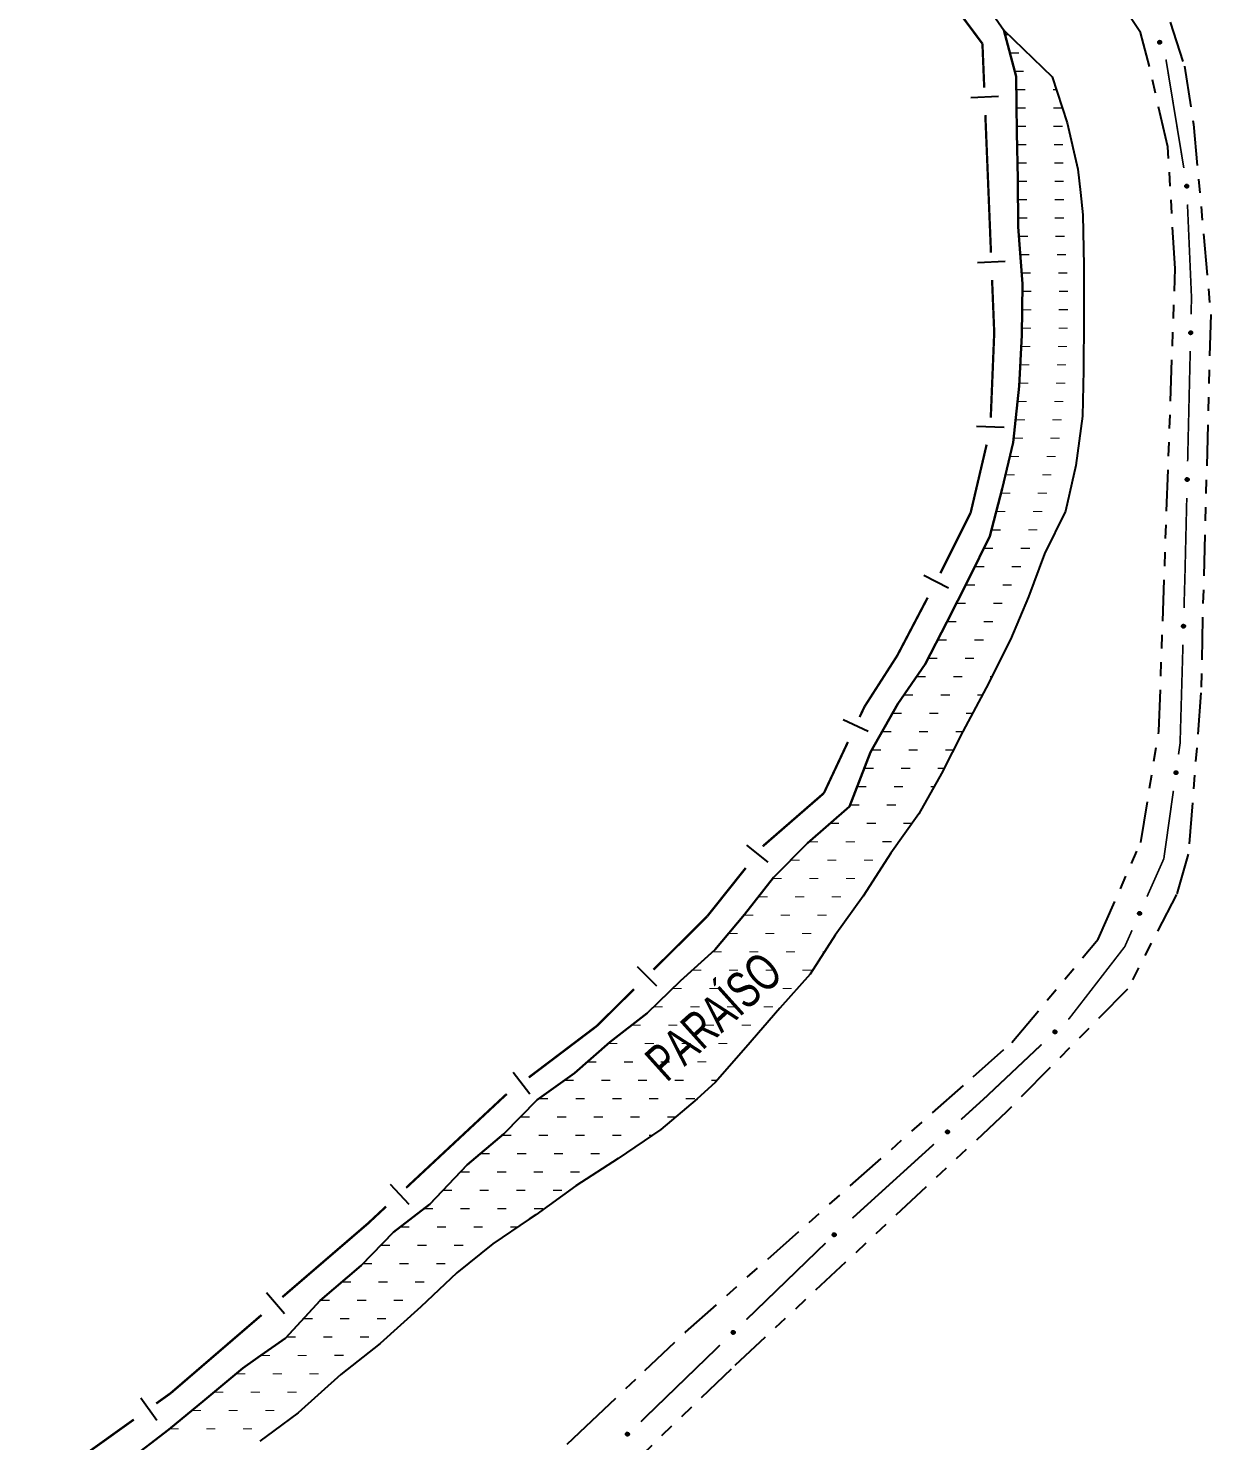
# Model space of a CAD drawing. Extents: x 212200 to 214553, y 4880545 to 4882659.
# Drawn here: x 213574.4 to 213703.3, y 4882257.2 to 4882411.2 of the extents above; entities that cross this region are included whole.
import ezdxf

# ---------------------------------------------------------------- set-up
doc = ezdxf.new("R2010")
doc.units = 0
doc.header["$LTSCALE"] = 1.5
doc.header["$MEASUREMENT"] = 0
doc.linetypes.add('TRACO_00', pattern=[10, -10])
doc.linetypes.add('TRACO_25', pattern=[8, 3, -1, 1, -1, 1, -1])
for name, color, linetype in [('HD-CURSO-PERENE', 170, 'CONTINUOUS'), ('HD-PRAIA', 251, 'CONTINUOUS'), ('HD-TXT-PRAIA', 7, 'CONTINUOUS'), ('LM-LIM-SETORES-BAIRROS', 250, 'CONTINUOUS'), ('SV-EIXO-ROD-ESTR', 7, 'CONTINUOUS'), ('SV-EST-M-N-PAV', 20, 'CONTINUOUS')]:
    doc.layers.add(name, color=color, linetype=linetype)
doc.styles.add('ARIAL', font='ARIAL.SHX')

# ---------------------------------------------------------------- blocks, each defined once
blk = doc.blocks.new('*X1')
at = {"layer": 'HD-PRAIA', "const_width": 0.13}
for points in [[(213680.868127, 4882410.48886), (213681.22931, 4882410.488863)], [(213681.403673, 4882408.488832), (213682.403673, 4882408.489156)], [(213681.939219, 4882406.488805), (213682.939219, 4882406.489045)], [(213682.114154, 4882404.488773), (213683.114154, 4882404.488988)], [(213686.114153, 4882404.489631), (213686.477576, 4882404.488817)], [(213682.143502, 4882402.488741), (213683.143502, 4882402.488941)], [(213686.143502, 4882402.489543), (213687.124214, 4882402.48879)], [(213682.172851, 4882400.488708), (213683.172851, 4882400.488898)], [(213686.172851, 4882400.489467), (213687.172851, 4882400.489657)], [(213682.211239, 4882398.488675), (213683.211239, 4882398.488858)], [(213686.211239, 4882398.489407), (213687.211239, 4882398.48959)], [(213682.254349, 4882396.488643), (213683.254349, 4882396.488819)], [(213686.254349, 4882396.48935), (213687.254349, 4882396.489526)], [(213682.293501, 4882394.48861), (213683.293501, 4882394.488783)], [(213686.2935, 4882394.489303), (213687.2935, 4882394.489476)], [(213682.301113, 4882392.488577), (213683.301113, 4882392.488748)], [(213686.301113, 4882392.489259), (213687.301113, 4882392.48943)], [(213682.308725, 4882390.488544), (213683.308725, 4882390.488713)], [(213686.308725, 4882390.489218), (213687.308725, 4882390.489386)], [(213682.391186, 4882388.488512), (213683.391186, 4882388.488681)], [(213686.391185, 4882388.489188), (213687.391185, 4882388.489357)], [(213682.542433, 4882386.488481), (213683.542433, 4882386.488651)], [(213686.542433, 4882386.489162), (213687.542433, 4882386.489332)], [(213682.693681, 4882384.488449), (213683.693681, 4882384.488621)], [(213686.693681, 4882384.489137), (213687.693681, 4882384.489309)], [(213682.77164, 4882382.488417), (213683.77164, 4882382.48859)], [(213686.77164, 4882382.489109), (213687.77164, 4882382.489282)], [(213682.746532, 4882380.488384), (213683.746532, 4882380.488556)], [(213686.746532, 4882380.489074), (213687.746532, 4882380.489247)], [(213682.721424, 4882378.48835), (213683.721424, 4882378.488523)], [(213686.721424, 4882378.48904), (213687.721424, 4882378.489212)], [(213682.64974, 4882376.488317), (213683.64974, 4882376.488488)], [(213686.64974, 4882376.489004), (213687.64974, 4882376.489175)], [(213682.548917, 4882374.488283), (213683.548917, 4882374.488453)], [(213686.548917, 4882374.488965), (213687.548917, 4882374.489136)], [(213682.448093, 4882372.488249), (213683.448093, 4882372.488418)], [(213686.448093, 4882372.488928), (213687.448093, 4882372.489098)], [(213682.257613, 4882370.488214), (213683.257613, 4882370.488382)], [(213686.257613, 4882370.488885), (213687.257613, 4882370.489053)], [(213682.049383, 4882368.488179), (213683.049383, 4882368.488345)], [(213686.049383, 4882368.488844), (213687.049383, 4882368.489011)], [(213681.841153, 4882366.488144), (213682.841153, 4882366.488311)], [(213685.841153, 4882366.488812), (213686.841153, 4882366.48898)], [(213681.427088, 4882364.488106), (213682.427088, 4882364.488272)], [(213685.427088, 4882364.488769), (213686.427088, 4882364.488934)], [(213680.947781, 4882362.488069), (213681.947781, 4882362.488233)], [(213684.947781, 4882362.488726), (213685.947781, 4882362.488891)], [(213680.458836, 4882360.488031), (213681.458836, 4882360.488195)], [(213684.458835, 4882360.488687), (213685.458835, 4882360.488851)], [(213679.938347, 4882358.487993), (213680.938347, 4882358.488156)], [(213683.938347, 4882358.488647), (213684.938346, 4882358.48881)], [(213679.417858, 4882356.487954), (213680.417858, 4882356.488123)], [(213683.417858, 4882356.488629), (213684.417857, 4882356.488798)], [(213678.595538, 4882354.487913), (213679.595538, 4882354.488084)], [(213682.595538, 4882354.488595), (213683.595538, 4882354.488766)], [(213677.616865, 4882352.48787), (213678.616865, 4882352.488039)], [(213681.616865, 4882352.488545), (213682.616865, 4882352.488713)], [(213676.623497, 4882350.487827), (213677.623497, 4882350.487993)], [(213680.623497, 4882350.48849), (213681.623497, 4882350.488656)], [(213675.600103, 4882348.487784), (213676.600103, 4882348.487947)], [(213679.600103, 4882348.488437), (213680.600103, 4882348.4886)], [(213674.576709, 4882346.487741), (213675.576709, 4882346.487902)], [(213678.576709, 4882346.488385), (213679.576709, 4882346.488547)], [(213673.543959, 4882344.487698), (213674.543959, 4882344.487857)], [(213677.543958, 4882344.488334), (213678.543958, 4882344.488494)], [(213672.510853, 4882342.487654), (213673.510852, 4882342.487813)], [(213676.510852, 4882342.48829), (213677.510852, 4882342.488449)], [(213671.245655, 4882340.487609), (213672.245655, 4882340.487765)], [(213675.245655, 4882340.488235), (213676.245655, 4882340.488391)], [(213679.245655, 4882340.488861), (213679.446569, 4882340.487691)], [(213669.87535, 4882338.487562), (213670.87535, 4882338.487715)], [(213673.87535, 4882338.488175), (213674.87535, 4882338.488329)], [(213677.87535, 4882338.488789), (213678.414412, 4882338.487647)], [(213668.6295, 4882336.487516), (213669.6295, 4882336.487668)], [(213672.6295, 4882336.488124), (213673.6295, 4882336.488275)], [(213676.6295, 4882336.488731), (213677.347347, 4882336.487604)], [(213667.501692, 4882334.487472), (213668.501692, 4882334.487623)], [(213671.501692, 4882334.488077), (213672.501692, 4882334.488229)], [(213675.501692, 4882334.488682), (213676.281065, 4882334.48756)], [(213666.373884, 4882332.487428), (213667.373884, 4882332.487578)], [(213670.373884, 4882332.488029), (213671.373884, 4882332.48818)], [(213674.373884, 4882332.488631), (213675.259093, 4882332.487517)], [(213665.55288, 4882330.487387), (213666.55288, 4882330.487539)], [(213669.55288, 4882330.487995), (213670.55288, 4882330.488147)], [(213673.552879, 4882330.488603), (213674.237121, 4882330.487474)], [(213664.773203, 4882328.487346), (213665.773203, 4882328.487501)], [(213668.773203, 4882328.487965), (213669.773203, 4882328.48812)], [(213672.773203, 4882328.488585), (213673.14692, 4882328.48743)], [(213663.993526, 4882326.487305), (213664.993526, 4882326.487463)], [(213667.993526, 4882326.487937), (213668.993526, 4882326.488095)], [(213671.993526, 4882326.48857), (213672.031124, 4882326.487386)], [(213661.808495, 4882324.48725), (213662.808495, 4882324.4874)], [(213665.808495, 4882324.48785), (213666.808495, 4882324.488)], [(213669.808495, 4882324.488449), (213670.752971, 4882324.48734)], [(213659.519874, 4882322.487194), (213660.519874, 4882322.487338)], [(213663.519874, 4882322.487767), (213664.519874, 4882322.48791)], [(213667.519874, 4882322.48834), (213668.519874, 4882322.488483)], [(213657.507049, 4882320.487141), (213658.507049, 4882320.48728)], [(213661.507049, 4882320.487696), (213662.507049, 4882320.487835)], [(213665.507049, 4882320.488251), (213666.507049, 4882320.48839)], [(213655.54494, 4882318.487089), (213656.54494, 4882318.487223)], [(213659.54494, 4882318.487627), (213660.54494, 4882318.487761)], [(213663.54494, 4882318.488164), (213664.54494, 4882318.488299)], [(213653.998105, 4882316.48704), (213654.998105, 4882316.487173)], [(213657.998105, 4882316.487572), (213658.998105, 4882316.487705)], [(213661.998105, 4882316.488104), (213662.998105, 4882316.488237)], [(213652.446811, 4882314.486992), (213653.446811, 4882314.487124)], [(213656.446811, 4882314.487521), (213657.446811, 4882314.487653)], [(213660.446811, 4882314.48805), (213661.446811, 4882314.488183)], [(213650.758457, 4882312.486942), (213651.758457, 4882312.487073)], [(213654.758457, 4882312.487466), (213655.758457, 4882312.487597)], [(213658.758457, 4882312.48799), (213659.758457, 4882312.488121)], [(213649.013563, 4882310.486891), (213650.013563, 4882310.48702)], [(213653.013563, 4882310.487405), (213654.013563, 4882310.487534)], [(213657.013563, 4882310.487919), (213658.013563, 4882310.488048)], [(213661.013563, 4882310.488433), (213661.199103, 4882310.487013)], [(213646.794567, 4882308.486836), (213647.794567, 4882308.48696)], [(213650.794567, 4882308.487331), (213651.794567, 4882308.487455)], [(213654.794567, 4882308.487827), (213655.794567, 4882308.48795)], [(213658.794567, 4882308.488322), (213659.794567, 4882308.488446)], [(213644.643111, 4882306.486782), (213645.643111, 4882306.486903)], [(213648.643111, 4882306.487268), (213649.643111, 4882306.48739)], [(213652.643111, 4882306.487755), (213653.643111, 4882306.487876)], [(213656.643111, 4882306.488241), (213657.643111, 4882306.488363)], [(213642.586237, 4882304.486728), (213643.586237, 4882304.486849)], [(213646.586237, 4882304.48721), (213647.586237, 4882304.48733)], [(213650.586237, 4882304.487692), (213651.586237, 4882304.487812)], [(213654.586237, 4882304.488174), (213655.586237, 4882304.488294)], [(213640.183096, 4882302.486671), (213641.183096, 4882302.486789)], [(213644.183096, 4882302.487142), (213645.183096, 4882302.48726)], [(213648.183096, 4882302.487613), (213649.183096, 4882302.48773)], [(213652.183096, 4882302.488083), (213653.183095, 4882302.488201)], [(213637.62396, 4882300.486612), (213638.62396, 4882300.486727)], [(213641.62396, 4882300.487071), (213642.62396, 4882300.487185)], [(213645.62396, 4882300.487529), (213646.62396, 4882300.487643)], [(213649.62396, 4882300.487987), (213650.62396, 4882300.488101)], [(213635.34661, 4882298.486557), (213636.34661, 4882298.486669)], [(213639.34661, 4882298.487007), (213640.34661, 4882298.48712)], [(213643.34661, 4882298.487457), (213644.34661, 4882298.48757)], [(213647.34661, 4882298.487908), (213648.34661, 4882298.48802)], [(213632.871867, 4882296.486499), (213633.871867, 4882296.486609)], [(213636.871867, 4882296.486939), (213637.871867, 4882296.487049)], [(213640.871867, 4882296.48738), (213641.871867, 4882296.48749)], [(213644.871867, 4882296.48782), (213645.871867, 4882296.48793)], [(213648.871867, 4882296.48826), (213649.50931, 4882296.486665)], [(213630.084111, 4882294.486438), (213631.084111, 4882294.486546)], [(213634.084111, 4882294.48687), (213635.084111, 4882294.486978)], [(213638.084111, 4882294.487303), (213639.084111, 4882294.487411)], [(213642.08411, 4882294.487735), (213643.08411, 4882294.487843)], [(213646.08411, 4882294.488167), (213647.08411, 4882294.488275)], [(213628.061453, 4882292.486385), (213629.061453, 4882292.486494)], [(213632.061453, 4882292.486821), (213633.061453, 4882292.486931)], [(213636.061453, 4882292.487258), (213637.061453, 4882292.487367)], [(213640.061453, 4882292.487695), (213641.061453, 4882292.487804)], [(213644.061453, 4882292.488131), (213644.992581, 4882292.486554)], [(213626.068681, 4882290.486332), (213627.068681, 4882290.486443)], [(213630.068681, 4882290.486776), (213631.068681, 4882290.486887)], [(213634.068681, 4882290.48722), (213635.068681, 4882290.487331)], [(213638.068681, 4882290.487664), (213639.068681, 4882290.487775)], [(213642.068681, 4882290.488108), (213642.439131, 4882290.486496)], [(213623.708732, 4882288.486275), (213624.708732, 4882288.486388)], [(213627.708732, 4882288.486727), (213628.708732, 4882288.48684)], [(213631.708732, 4882288.48718), (213632.708732, 4882288.487293)], [(213635.708732, 4882288.487632), (213636.708732, 4882288.487745)], [(213621.520286, 4882286.48622), (213622.520286, 4882286.486337)], [(213625.520286, 4882286.486686), (213626.520286, 4882286.486802)], [(213629.520286, 4882286.487151), (213630.520286, 4882286.487267)], [(213633.520286, 4882286.487616), (213634.520286, 4882286.487732)], [(213619.609438, 4882284.486168), (213620.609438, 4882284.486289)], [(213623.609438, 4882284.486652), (213624.609438, 4882284.486772)], [(213627.609438, 4882284.487135), (213628.609438, 4882284.487256)], [(213631.609438, 4882284.487618), (213632.609438, 4882284.487739)], [(213617.532147, 4882282.486115), (213618.532147, 4882282.486238)], [(213621.532147, 4882282.48661), (213622.532147, 4882282.486734)], [(213625.532147, 4882282.487105), (213626.532147, 4882282.487229)], [(213629.532147, 4882282.4876), (213630.532147, 4882282.487724)], [(213614.960643, 4882280.486056), (213615.960643, 4882280.486181)], [(213618.960643, 4882280.486557), (213619.960643, 4882280.486683)], [(213622.960643, 4882280.487059), (213623.960643, 4882280.487184)], [(213626.960643, 4882280.48756), (213627.768206, 4882280.486184)], [(213612.831503, 4882278.486002), (213613.831503, 4882278.486131)], [(213616.831503, 4882278.486519), (213617.831503, 4882278.486649)], [(213620.831503, 4882278.487037), (213621.831503, 4882278.487166)], [(213624.831503, 4882278.487554), (213624.844986, 4882278.486122)], [(213610.881313, 4882276.485949), (213611.881313, 4882276.486081)], [(213614.881313, 4882276.486478), (213615.881313, 4882276.486611)], [(213618.881313, 4882276.487008), (213619.881313, 4882276.48714)], [(213608.587489, 4882274.485893), (213609.587489, 4882274.486025)], [(213612.587489, 4882274.486422), (213613.587489, 4882274.486555)], [(213616.587489, 4882274.486952), (213617.587489, 4882274.487084)], [(213606.258442, 4882272.485837), (213607.258442, 4882272.485968)], [(213610.258442, 4882272.486361), (213611.258442, 4882272.486492)], [(213614.258442, 4882272.486886), (213615.258442, 4882272.487017)], [(213604.41549, 4882270.485785), (213605.41549, 4882270.485918)], [(213608.41549, 4882270.486318), (213609.41549, 4882270.486451)], [(213612.41549, 4882270.48685), (213613.41549, 4882270.486983)], [(213602.576419, 4882268.485734), (213603.576419, 4882268.485869)], [(213606.576419, 4882268.486275), (213607.576419, 4882268.486411)], [(213610.576419, 4882268.486817), (213611.576419, 4882268.486952)], [(213599.782233, 4882266.485673), (213600.782233, 4882266.485806)], [(213603.782233, 4882266.486206), (213604.782233, 4882266.486339)], [(213607.782233, 4882266.486738), (213608.782233, 4882266.486871)], [(213597.071812, 4882264.485613), (213598.071812, 4882264.485745)], [(213601.071812, 4882264.486142), (213602.071812, 4882264.486274)], [(213605.071812, 4882264.486671), (213606.071812, 4882264.486803)], [(213594.675192, 4882262.485556), (213595.675192, 4882262.485687)], [(213598.675192, 4882262.486081), (213599.675192, 4882262.486212)], [(213602.675192, 4882262.486606), (213603.675192, 4882262.486737)], [(213592.256694, 4882260.485499), (213593.256694, 4882260.485629)], [(213596.256694, 4882260.48602), (213597.256694, 4882260.48615)], [(213600.256694, 4882260.48654), (213601.256694, 4882260.48667)], [(213589.821842, 4882258.485441), (213590.821842, 4882258.485573)], [(213593.821842, 4882258.485967), (213594.821842, 4882258.486098)], [(213597.821842, 4882258.486492), (213598.821842, 4882258.486624)]]:
    blk.add_lwpolyline(points, dxfattribs=at)

msp = doc.modelspace()

# ---------------------------------------------------------------- linework, layer by layer
at = {"layer": 'HD-CURSO-PERENE', "linetype": 'Continuous'}
msp.add_polyline3d([(213677.853361, 4882415.185884, 2.203805), (213680.743397, 4882410.954673, 2.203805), (213682.093246, 4882405.913581, 2.203805), (213682.18292, 4882399.802516, 2.203805), (213682.292652, 4882394.711623, 2.203805), (213682.31237, 4882389.530729, 2.203805), (213682.782074, 4882383.319583, 2.203805), (213682.711761, 4882377.718632, 2.203805), (213682.431431, 4882372.157723, 2.203805), (213681.791036, 4882366.006773, 2.203805), (213680.580648, 4882360.956108, 2.203805), (213679.240242, 4882355.805447, 2.203805), (213676.959776, 4882351.145027, 2.203805), (213674.539294, 4882346.414619, 2.203805), (213672.188828, 4882341.86423, 2.203805), (213669.208314, 4882337.513981, 2.203805), (213666.24, 4882332.25, 2.203805), (213663.94, 4882326.35, 2.200891), (213659.34, 4882322.33, 2.200891), (213655.64, 4882318.61, 2.200891), (213652.5, 4882314.55, 2.200891), (213649.25, 4882310.7, 2.200891), (213645.5, 4882307.32, 2.200891), (213641.88, 4882303.8, 2.200891), (213637.81, 4882300.65, 2.200891), (213633.95, 4882297.26, 2.200891), (213629.88, 4882294.34, 2.200891), (213626.25, 4882290.64, 2.200891), (213622.25, 4882287.25, 2.200891), (213618.18, 4882282.99, 2.200891), (213614.22, 4882279.91, 2.200891), (213610.7, 4882276.3, 2.200891), (213606.24, 4882272.47, 2.200891), (213602.47, 4882268.37, 2.200891), (213599.453071, 4882266.254905, 2.200891), (213597.82, 4882265.11, 2.200891), (213593.65, 4882261.63, 2.200891), (213589.73, 4882258.41, 2.200891), (213585.21, 4882254.93, 2.200891)], dxfattribs=at)
at = {"layer": 'HD-PRAIA', "linetype": 'TRACO_00'}
msp.add_polyline3d([(213585.21, 4882254.93, 2.200891), (213589.73, 4882258.41, 2.200891), (213593.65, 4882261.63, 2.200891), (213597.82, 4882265.11, 2.200891), (213599.453071, 4882266.254905, 2.200891), (213602.47, 4882268.37, 2.200891), (213606.24, 4882272.47, 2.200891), (213610.7, 4882276.3, 2.200891), (213614.22, 4882279.91, 2.200891), (213618.18, 4882282.99, 2.200891), (213622.25, 4882287.25, 2.200891), (213626.25, 4882290.64, 2.200891), (213629.88, 4882294.34, 2.200891), (213633.95, 4882297.26, 2.200891), (213637.81, 4882300.65, 2.200891), (213641.88, 4882303.8, 2.200891), (213645.5, 4882307.32, 2.200891), (213649.25, 4882310.7, 2.200891), (213652.5, 4882314.55, 2.200891), (213655.64, 4882318.61, 2.200891), (213659.34, 4882322.33, 2.200891), (213663.94, 4882326.35, 2.200891), (213666.24, 4882332.25, 2.203805), (213669.208314, 4882337.513981, 2.203805), (213672.188828, 4882341.86423, 2.203805), (213674.539294, 4882346.414619, 2.203805), (213676.959776, 4882351.145027, 2.203805), (213679.240242, 4882355.805447, 2.203805), (213680.580648, 4882360.956108, 2.203805), (213681.791036, 4882366.006773, 2.203805), (213682.431431, 4882372.157723, 2.203805), (213682.711761, 4882377.718632, 2.203805), (213682.782074, 4882383.319583, 2.203805), (213682.31237, 4882389.530729, 2.203805), (213682.292652, 4882394.711623, 2.203805), (213682.18292, 4882399.802516, 2.203805), (213682.093246, 4882405.913581, 2.203805), (213680.743397, 4882410.954673, 2.203805), (213686.023608, 4882405.89292, 2.223863), (213687.653483, 4882400.851781, 2.26398), (213688.833317, 4882395.820719, 2.274009), (213689.114387, 4882393.269132, 2.274009), (213689.383095, 4882390.82977, 2.354243), (213689.482801, 4882385.278799, 2.534768), (213689.482489, 4882379.567818, 2.665147), (213689.432175, 4882373.916855, 2.775468), (213689.351893, 4882368.896005, 2.765439), (213688.61153, 4882363.505203, 2.855702), (213687.471153, 4882358.544541, 2.976052), (213685.200688, 4882353.874118, 3.036227), (213683.440268, 4882349.183606, 3.086373), (213681.499836, 4882344.553135, 3.086373), (213678.82726, 4882339.261466, 3.086373), (213676.298806, 4882334.522281, 3.086373), (213673.958339, 4882329.941885, 3.116461), (213671.497871, 4882325.531538, 3.116461), (213668.437353, 4882321.241313, 3.116461), (213668.109675, 4882320.731285, 3.116461), (213665.43682, 4882316.571012, 3.216753), (213662.356302, 4882312.310795, 3.236811), (213659.665822, 4882308.070516, 3.317044), (213656.325308, 4882304.330432, 3.387249), (213652.624733, 4882300.070319, 3.637978), (213649.292724, 4882296.237528, 3.637978), (213647.33541, 4882294.467829, 3.637978), (213643.386081, 4882291.127976, 2.453098), (213638.706753, 4882287.958121, 2.483363), (213634.097391, 4882284.988258, 2.493451), (213629.758049, 4882281.8284, 2.493451), (213629.012782, 4882281.325692, 2.493451), (213625.058722, 4882278.658545, 2.493451), (213621.129366, 4882275.488685, 2.493451), (213617.200096, 4882271.768846, 2.513628), (213612.760889, 4882267.76902, 2.533804), (213608.471578, 4882264.39917, 2.533804), (213603.842405, 4882260.229352, 2.533804), (213601.177697, 4882258.262331, 2.533804), (213599.643048, 4882257.129491, 2.533804)], dxfattribs=at)
at = {"layer": 'LM-LIM-SETORES-BAIRROS', "const_width": 0.25}
for points in [[(213672.334371, 4882417.682012), (213678.304479, 4882409.65968)], [(213678.304479, 4882409.65968), (213678.427463, 4882409.49442)], [(213678.427463, 4882409.49442), (213678.622974, 4882404.704408)], [(213678.745321, 4882401.706904), (213679.357056, 4882386.719383)], [(213679.479404, 4882383.721879), (213679.683315, 4882378.726039)], [(213679.713041, 4882377.997768), (213679.334942, 4882368.734358)], [(213679.683315, 4882378.726039), (213679.713041, 4882377.997768)], [(213678.8821, 4882365.781915), (213677.284761, 4882358.966601)], [(213677.284761, 4882358.966601), (213677.141885, 4882358.356999)], [(213677.141885, 4882358.356999), (213673.844187, 4882351.761601)], [(213672.455598, 4882349.102368), (213669.203752, 4882342.903537)], [(213669.142736, 4882342.787225), (213665.975622, 4882337.846527)], [(213669.203752, 4882342.903537), (213669.142736, 4882342.787225)], [(213665.975622, 4882337.846527), (213665.571687, 4882337.216389)], [(213665.571687, 4882337.216389), (213665.039624, 4882336.083611)], [(213663.764215, 4882333.368223), (213661.213396, 4882327.937447)], [(213661.143586, 4882327.788819), (213655.230653, 4882322.647138)], [(213661.213396, 4882327.937447), (213661.143586, 4882327.788819)], [(213654.572856, 4882322.075141), (213654.49294, 4882321.974782)], [(213655.230653, 4882322.647138), (213654.572856, 4882322.075141)], [(213652.62416, 4882319.627941), (213648.886599, 4882314.934261)], [(213648.430652, 4882314.361675), (213642.566828, 4882308.532755)], [(213648.886599, 4882314.934261), (213648.430652, 4882314.361675)], [(213640.439184, 4882306.417776), (213636.893112, 4882302.892812)], [(213636.431927, 4882302.434371), (213628.977783, 4882296.790519)], [(213636.893112, 4882302.892812), (213636.431927, 4882302.434371)], [(213626.43299, 4882294.863747), (213615.607473, 4882284.759932)], [(213626.586008, 4882294.979604), (213626.43299, 4882294.863747)], [(213613.414307, 4882282.712977), (213611.952196, 4882281.34834)], [(213611.434584, 4882280.865235), (213602.117141, 4882272.8479)], [(213611.952196, 4882281.34834), (213611.434584, 4882280.865235)], [(213599.843108, 4882270.891175), (213589.988967, 4882262.41203)], [(213589.936869, 4882262.367202), (213588.366304, 4882261.243311)], [(213589.988967, 4882262.41203), (213589.936869, 4882262.367202)], [(213585.926616, 4882259.49748), (213574.54141, 4882251.350267)]]:
    msp.add_lwpolyline(points, dxfattribs=at)
at = {"layer": 'LM-LIM-SETORES-BAIRROS'}
for points in [[(213677.165004, 4882403.644067), (213680.162508, 4882403.766414)], [(213677.899087, 4882385.659042), (213680.896591, 4882385.781389)], [(213677.795408, 4882367.796364), (213680.792912, 4882367.674017)], [(213672.056375, 4882351.570286), (213674.713017, 4882350.176638)], [(213663.256794, 4882335.816186), (213665.972182, 4882334.540777)], [(213652.696593, 4882322.126892), (213655.043434, 4882320.258112)], [(213640.800124, 4882308.891583), (213642.915102, 4882306.76394)], [(213627.275067, 4882297.382768), (213629.085982, 4882294.990994)], [(213613.85294, 4882285.174196), (213615.899895, 4882282.98103)], [(213600.380767, 4882273.332675), (213602.337493, 4882271.058642)], [(213586.680159, 4882261.881211), (213588.42599, 4882259.441523)]]:
    msp.add_lwpolyline(points, dxfattribs=at)
at = {"layer": 'SV-EIXO-ROD-ESTR'}
for points in [[(213697.789366, 4882409.823738), (213697.834819, 4882409.80568), (213697.87019, 4882409.780865), (213697.893735, 4882409.751678), (213697.907816, 4882409.72046), (213697.918624, 4882409.686901), (213697.922056, 4882409.650661), (213697.916955, 4882409.609596), (213697.899161, 4882409.563874), (213697.871359, 4882409.52931), (213697.843979, 4882409.504696), (213697.812272, 4882409.488139), (213697.779495, 4882409.478186), (213697.741734, 4882409.475866), (213697.700169, 4882409.481441), (213697.654626, 4882409.500447), (213697.620116, 4882409.525012), (213697.598083, 4882409.553842), (213697.58164, 4882409.585823), (213697.571017, 4882409.620217), (213697.567853, 4882409.655809), (213697.573542, 4882409.697649), (213697.592896, 4882409.742351), (213697.617004, 4882409.77705), (213697.645517, 4882409.799482), (213697.677367, 4882409.814961), (213697.710895, 4882409.826211), (213697.74718, 4882409.831177), (213697.789366, 4882409.823738)], [(213700.793269, 4882394.112065), (213700.829786, 4882394.07953), (213700.854518, 4882394.044101), (213700.866641, 4882394.008614), (213700.869177, 4882393.974462), (213700.867836, 4882393.939231), (213700.858648, 4882393.904008), (213700.83979, 4882393.867175), (213700.80741, 4882393.830313), (213700.769451, 4882393.807363), (213700.735296, 4882393.793616), (213700.699837, 4882393.788921), (213700.665633, 4882393.790798), (213700.629362, 4882393.801552), (213700.592221, 4882393.821027), (213700.555943, 4882393.854483), (213700.531935, 4882393.889383), (213700.52111, 4882393.924016), (213700.516616, 4882393.959694), (213700.518416, 4882393.995646), (213700.527635, 4882394.030169), (213700.547311, 4882394.067529), (213700.580806, 4882394.102897), (213700.615341, 4882394.127241), (213700.649813, 4882394.138549), (213700.685038, 4882394.142182), (213700.720391, 4882394.141267), (213700.756182, 4882394.133504), (213700.793269, 4882394.112065)], [(213701.238065, 4882378.117302), (213701.272323, 4882378.082396), (213701.294629, 4882378.045391), (213701.30435, 4882378.009173), (213701.304594, 4882377.974927), (213701.300898, 4882377.939865), (213701.289373, 4882377.905336), (213701.268092, 4882377.869847), (213701.233318, 4882377.835235), (213701.193909, 4882377.814877), (213701.15891, 4882377.803447), (213701.123216, 4882377.801136), (213701.089214, 4882377.805297), (213701.053744, 4882377.818455), (213701.01799, 4882377.840372), (213700.984033, 4882377.876181), (213700.962414, 4882377.912609), (213700.953931, 4882377.947889), (213700.951835, 4882377.983788), (213700.956037, 4882378.019539), (213700.967546, 4882378.053368), (213700.989678, 4882378.089327), (213701.025465, 4882378.122374), (213701.061552, 4882378.144351), (213701.096703, 4882378.153327), (213701.132093, 4882378.154595), (213701.167305, 4882378.151316), (213701.202496, 4882378.141175), (213701.238065, 4882378.117302)], [(213700.861698, 4882362.121729), (213700.895957, 4882362.086824), (213700.918262, 4882362.049819), (213700.927983, 4882362.0136), (213700.928228, 4882361.979355), (213700.924532, 4882361.944292), (213700.913006, 4882361.909763), (213700.891726, 4882361.874274), (213700.856952, 4882361.839663), (213700.817542, 4882361.819304), (213700.782544, 4882361.807874), (213700.746849, 4882361.805563), (213700.712848, 4882361.809724), (213700.677378, 4882361.822882), (213700.641623, 4882361.844799), (213700.607666, 4882361.880608), (213700.586047, 4882361.917037), (213700.577565, 4882361.952316), (213700.575469, 4882361.988215), (213700.579671, 4882362.023966), (213700.59118, 4882362.057795), (213700.613312, 4882362.093754), (213700.649099, 4882362.126801), (213700.685186, 4882362.148779), (213700.720337, 4882362.157754), (213700.755726, 4882362.159022), (213700.790939, 4882362.155743), (213700.82613, 4882362.145602), (213700.861698, 4882362.121729)], [(213700.455776, 4882346.126345), (213700.489849, 4882346.091258), (213700.511958, 4882346.054135), (213700.521486, 4882346.017865), (213700.521548, 4882345.983619), (213700.517666, 4882345.948577), (213700.505958, 4882345.91411), (213700.484489, 4882345.878734), (213700.449532, 4882345.844308), (213700.410014, 4882345.824159), (213700.374955, 4882345.812915), (213700.339249, 4882345.810794), (213700.30527, 4882345.815136), (213700.269871, 4882345.828482), (213700.234233, 4882345.850589), (213700.200467, 4882345.886577), (213700.179042, 4882345.92312), (213700.170747, 4882345.958444), (213700.168841, 4882345.994354), (213700.173233, 4882346.030082), (213700.184922, 4882346.063849), (213700.207245, 4882346.09969), (213700.243207, 4882346.132547), (213700.27941, 4882346.154332), (213700.314608, 4882346.163121), (213700.350004, 4882346.164201), (213700.385199, 4882346.160735), (213700.420336, 4882346.150407), (213700.455776, 4882346.126345)], [(213699.650576, 4882330.149816), (213699.680549, 4882330.111168), (213699.698406, 4882330.071823), (213699.703855, 4882330.03472), (213699.700121, 4882330.000678), (213699.692378, 4882329.966282), (213699.67692, 4882329.933326), (213699.651662, 4882329.900548), (213699.613104, 4882329.870209), (213699.571596, 4882329.854566), (213699.535507, 4882329.847278), (213699.499786, 4882329.849128), (213699.466498, 4882329.857209), (213699.432796, 4882329.874398), (213699.399829, 4882329.900319), (213699.37026, 4882329.939829), (213699.353018, 4882329.978522), (213699.34869, 4882330.014548), (213699.350778, 4882330.050447), (213699.359103, 4882330.085468), (213699.374463, 4882330.117731), (213699.400622, 4882330.150877), (213699.440005, 4882330.179545), (213699.4784, 4882330.197182), (213699.514355, 4882330.202015), (213699.549653, 4882330.199164), (213699.584246, 4882330.191817), (213699.618021, 4882330.177658), (213699.650576, 4882330.149816)], [(213695.710651, 4882314.763981), (213695.728854, 4882314.718586), (213695.735215, 4882314.675849), (213695.730261, 4882314.638677), (213695.717318, 4882314.606971), (213695.700424, 4882314.576025), (213695.676507, 4882314.548583), (213695.643216, 4882314.524006), (213695.597807, 4882314.505427), (213695.553599, 4882314.501788), (213695.516896, 4882314.504695), (213695.483058, 4882314.516287), (213695.45327, 4882314.533203), (213695.425587, 4882314.558989), (213695.401009, 4882314.592969), (213695.383433, 4882314.639082), (213695.377484, 4882314.681023), (213695.38322, 4882314.716852), (213695.395089, 4882314.750797), (213695.412715, 4882314.782183), (213695.436348, 4882314.808985), (213695.470605, 4882314.833669), (213695.516349, 4882314.850414), (213695.558112, 4882314.856825), (213695.594012, 4882314.851594), (213695.627168, 4882314.839156), (213695.658412, 4882314.822589), (213695.686998, 4882314.799696), (213695.710651, 4882314.763981)], [(213686.511383, 4882301.777435), (213686.510623, 4882301.728532), (213686.499971, 4882301.686658), (213686.481034, 4882301.65429), (213686.456842, 4882301.630051), (213686.429299, 4882301.608041), (213686.396634, 4882301.591977), (213686.356431, 4882301.582177), (213686.307369, 4882301.582595), (213686.265191, 4882301.596327), (213686.232464, 4882301.613194), (213686.205737, 4882301.636965), (213686.184803, 4882301.66408), (213686.169238, 4882301.698562), (213686.159706, 4882301.739401), (213686.161319, 4882301.788724), (213686.172044, 4882301.829705), (213686.191183, 4882301.860531), (213686.215251, 4882301.88725), (213686.243639, 4882301.909384), (213686.275794, 4882301.924968), (213686.316931, 4882301.934492), (213686.365591, 4882301.932254), (213686.406586, 4882301.922024), (213686.437674, 4882301.903323), (213686.463445, 4882301.879036), (213686.485857, 4882301.85168), (213686.503372, 4882301.819517), (213686.511383, 4882301.777435)], [(213674.798426, 4882290.875498), (213674.796766, 4882290.826618), (213674.785344, 4882290.784947), (213674.765814, 4882290.752934), (213674.741179, 4882290.729144), (213674.713235, 4882290.707645), (213674.68028, 4882290.692185), (213674.639903, 4882290.683129), (213674.590857, 4882290.68445), (213674.548939, 4882290.698957), (213674.516529, 4882290.716425), (213674.490244, 4882290.740684), (213674.469813, 4882290.76818), (213674.454887, 4882290.802943), (213674.446108, 4882290.843951), (213674.44863, 4882290.893236), (213674.460109, 4882290.934011), (213674.479812, 4882290.96448), (213674.504368, 4882290.990751), (213674.533159, 4882291.012358), (213674.565596, 4882291.027347), (213674.606901, 4882291.036111), (213674.655512, 4882291.032978), (213674.696312, 4882291.021994), (213674.727049, 4882291.002723), (213674.752369, 4882290.977965), (213674.774273, 4882290.9502), (213674.791193, 4882290.91772), (213674.798426, 4882290.875498)], [(213662.444183, 4882279.66266), (213662.444054, 4882279.613751), (213662.433942, 4882279.571743), (213662.415424, 4882279.539134), (213662.391546, 4882279.514585), (213662.36429, 4882279.492222), (213662.331835, 4882279.475738), (213662.291761, 4882279.465421), (213662.242698, 4882279.465206), (213662.200346, 4882279.478393), (213662.167405, 4882279.494838), (213662.140373, 4882279.518262), (213662.119092, 4882279.545105), (213662.103084, 4882279.579383), (213662.093026, 4882279.620096), (213662.094003, 4882279.669436), (213662.104199, 4882279.710551), (213662.122939, 4882279.741622), (213662.14666, 4882279.768649), (213662.174761, 4882279.791147), (213662.206713, 4882279.807144), (213662.247723, 4882279.817198), (213662.296408, 4882279.815587), (213662.337532, 4882279.805886), (213662.368858, 4882279.787588), (213662.39494, 4882279.763635), (213662.417703, 4882279.736569), (213662.435631, 4882279.704635), (213662.444183, 4882279.66266)], [(213651.436083, 4882269.018463), (213651.435954, 4882268.969555), (213651.425842, 4882268.927547), (213651.407324, 4882268.894938), (213651.383446, 4882268.870389), (213651.356189, 4882268.848025), (213651.323734, 4882268.831541), (213651.28366, 4882268.821225), (213651.234598, 4882268.82101), (213651.192246, 4882268.834197), (213651.159304, 4882268.850641), (213651.132273, 4882268.874066), (213651.110991, 4882268.900908), (213651.094983, 4882268.935187), (213651.084925, 4882268.9759), (213651.085903, 4882269.02524), (213651.096099, 4882269.066355), (213651.114839, 4882269.097426), (213651.13856, 4882269.124453), (213651.166661, 4882269.14695), (213651.198612, 4882269.162948), (213651.239622, 4882269.173001), (213651.288308, 4882269.171391), (213651.329432, 4882269.16169), (213651.360757, 4882269.143391), (213651.38684, 4882269.119438), (213651.409602, 4882269.092373), (213651.427531, 4882269.060438), (213651.436083, 4882269.018463)], [(213639.907964, 4882257.91969), (213639.906532, 4882257.870802), (213639.895305, 4882257.829079), (213639.875924, 4882257.796974), (213639.851401, 4882257.77307), (213639.823558, 4882257.751441), (213639.790676, 4882257.735828), (213639.750341, 4882257.726582), (213639.70129, 4882257.727675), (213639.659304, 4882257.741985), (213639.626813, 4882257.759302), (213639.600415, 4882257.783438), (213639.579856, 4882257.810838), (213639.564767, 4882257.845531), (213639.555797, 4882257.886498), (213639.558089, 4882257.935793), (213639.569377, 4882257.976623), (213639.588938, 4882258.007183), (213639.613371, 4882258.033568), (213639.642061, 4882258.05531), (213639.674428, 4882258.07045), (213639.715691, 4882258.079407), (213639.764316, 4882258.0765), (213639.805167, 4882258.065707), (213639.835994, 4882258.04658), (213639.861429, 4882258.021941), (213639.883462, 4882257.994279), (213639.900534, 4882257.961878), (213639.907964, 4882257.91969)]]:
    msp.add_lwpolyline(points, close=True, dxfattribs=at)
for points in [[(213697.677367, 4882409.814961), (213697.843979, 4882409.504696)], [(213697.696594, 4882409.817507), (213697.857411, 4882409.522281)], [(213697.710895, 4882409.826211), (213697.871359, 4882409.52931)], [(213697.730718, 4882409.82427), (213697.883911, 4882409.550995)], [(213697.74718, 4882409.831177), (213697.899161, 4882409.563874)], [(213697.766934, 4882409.825992), (213697.90497, 4882409.58927)], [(213697.789366, 4882409.823738), (213697.916955, 4882409.609596)], [(213697.813725, 4882409.812896), (213697.916284, 4882409.636799)], [(213697.567853, 4882409.655809), (213697.654626, 4882409.500447)], [(213697.571017, 4882409.620217), (213697.620116, 4882409.525012)], [(213697.571684, 4882409.634247), (213697.634462, 4882409.518469)], [(213697.573542, 4882409.697649), (213697.700169, 4882409.481441)], [(213697.575005, 4882409.672553), (213697.673997, 4882409.497933)], [(213697.586103, 4882409.717039), (213697.719313, 4882409.48127)], [(213697.592896, 4882409.742351), (213697.741734, 4882409.475866)], [(213697.604856, 4882409.757312), (213697.757834, 4882409.480993)], [(213697.617004, 4882409.77705), (213697.779495, 4882409.478186)], [(213697.631879, 4882409.784766), (213697.794264, 4882409.485758)], [(213697.645517, 4882409.799482), (213697.812272, 4882409.488139)], [(213697.662038, 4882409.804656), (213697.825038, 4882409.497041)], [(213697.834819, 4882409.80568), (213697.922056, 4882409.650661)], [(213697.855043, 4882409.791621), (213697.916038, 4882409.676581)], [(213697.87019, 4882409.780865), (213697.918624, 4882409.686901)], [(213700.518416, 4882393.995646), (213700.531935, 4882393.889383)], [(213700.523849, 4882394.008599), (213700.543171, 4882393.878322)], [(213700.527635, 4882394.030169), (213700.555943, 4882393.854483)], [(213700.540089, 4882394.043451), (213700.573281, 4882393.845486)], [(213700.547311, 4882394.067529), (213700.592221, 4882393.821027)], [(213700.565754, 4882394.081444), (213700.610148, 4882393.814309)], [(213700.580806, 4882394.102897), (213700.629362, 4882393.801552)], [(213700.597167, 4882394.112857), (213700.646244, 4882393.800854)], [(213700.615341, 4882394.127241), (213700.665633, 4882393.790798)], [(213700.631959, 4882394.129394), (213700.682103, 4882393.792853)], [(213700.649813, 4882394.138549), (213700.699837, 4882393.788921)], [(213700.667107, 4882394.137751), (213700.71488, 4882393.792912)], [(213700.685038, 4882394.142182), (213700.735296, 4882393.793616)], [(213700.703974, 4882394.137988), (213700.753939, 4882393.805537)], [(213700.720391, 4882394.141267), (213700.769451, 4882393.807363)], [(213700.738351, 4882394.132654), (213700.788672, 4882393.823437)], [(213700.756182, 4882394.133504), (213700.80741, 4882393.830313)], [(213700.772965, 4882394.121866), (213700.821568, 4882393.852183)], [(213700.793269, 4882394.112065), (213700.83979, 4882393.867175)], [(213700.81244, 4882394.093535), (213700.848477, 4882393.892962)], [(213700.829786, 4882394.07953), (213700.858648, 4882393.904008)], [(213700.843972, 4882394.059395), (213700.861872, 4882393.930421)], [(213700.854518, 4882394.044101), (213700.867836, 4882393.939231)], [(213700.956037, 4882378.019539), (213700.962414, 4882377.912609)], [(213700.962325, 4882378.0321), (213700.972885, 4882377.900821)], [(213700.967546, 4882378.053368), (213700.984033, 4882377.876181)], [(213700.980861, 4882378.065786), (213701.000729, 4882377.866043)], [(213700.989678, 4882378.089327), (213701.01799, 4882377.840372)], [(213701.009011, 4882378.101976), (213701.035427, 4882377.832469)], [(213701.025465, 4882378.122374), (213701.053744, 4882377.818455)], [(213701.042456, 4882378.131217), (213701.070542, 4882377.816629)], [(213701.061552, 4882378.144351), (213701.089214, 4882377.805297)], [(213701.078277, 4882378.145388), (213701.105785, 4882377.806245)], [(213701.096703, 4882378.153327), (213701.123216, 4882377.801136)], [(213701.113905, 4882378.151374), (213701.138492, 4882377.804111)], [(213701.132093, 4882378.154595), (213701.15891, 4882377.803447)], [(213701.150705, 4882378.149143), (213701.178309, 4882377.814093)], [(213701.167305, 4882378.151316), (213701.193909, 4882377.814877)], [(213701.184648, 4882378.14152), (213701.214162, 4882377.829628)], [(213701.202496, 4882378.141175), (213701.233318, 4882377.835235)], [(213701.218463, 4882378.12844), (213701.248908, 4882377.856109)], [(213701.238065, 4882378.117302), (213701.268092, 4882377.869847)], [(213701.255953, 4882378.09753), (213701.278485, 4882377.894995)], [(213701.272323, 4882378.082396), (213701.289373, 4882377.905336)], [(213701.28513, 4882378.061356), (213701.294358, 4882377.931474)], [(213701.294629, 4882378.045391), (213701.300898, 4882377.939865)], [(213700.604495, 4882362.070213), (213700.624363, 4882361.87047)], [(213700.613312, 4882362.093754), (213700.641623, 4882361.844799)], [(213700.632644, 4882362.106403), (213700.65906, 4882361.836896)], [(213700.649099, 4882362.126801), (213700.677378, 4882361.822882)], [(213700.66609, 4882362.135644), (213700.694175, 4882361.821056)], [(213700.685186, 4882362.148779), (213700.712848, 4882361.809724)], [(213700.701911, 4882362.149815), (213700.729418, 4882361.810673)], [(213700.720337, 4882362.157754), (213700.746849, 4882361.805563)], [(213700.737539, 4882362.155801), (213700.762126, 4882361.808538)], [(213700.755726, 4882362.159022), (213700.782544, 4882361.807874)], [(213700.774339, 4882362.15357), (213700.801943, 4882361.81852)], [(213700.790939, 4882362.155743), (213700.817542, 4882361.819304)], [(213700.808282, 4882362.145947), (213700.837796, 4882361.834056)], [(213700.82613, 4882362.145602), (213700.856952, 4882361.839663)], [(213700.842097, 4882362.132867), (213700.872541, 4882361.860536)], [(213700.861698, 4882362.121729), (213700.891726, 4882361.874274)], [(213700.879587, 4882362.101958), (213700.902119, 4882361.899422)], [(213700.895957, 4882362.086824), (213700.913006, 4882361.909763)], [(213700.579671, 4882362.023966), (213700.586047, 4882361.917037)], [(213700.585958, 4882362.036527), (213700.596518, 4882361.905248)], [(213700.59118, 4882362.057795), (213700.607666, 4882361.880608)], [(213700.908763, 4882362.065784), (213700.917991, 4882361.935901)], [(213700.918262, 4882362.049819), (213700.924532, 4882361.944292)], [(213700.173233, 4882346.030082), (213700.179042, 4882345.92312)], [(213700.179588, 4882346.042609), (213700.18945, 4882345.911276)], [(213700.184922, 4882346.063849), (213700.200467, 4882345.886577)], [(213700.198303, 4882346.076197), (213700.21711, 4882345.876351)], [(213700.207245, 4882346.09969), (213700.234233, 4882345.850589)], [(213700.226644, 4882346.112236), (213700.251628, 4882345.842593)], [(213700.243207, 4882346.132547), (213700.269871, 4882345.828482)], [(213700.260245, 4882346.141299), (213700.286658, 4882345.826567)], [(213700.27941, 4882346.154332), (213700.30527, 4882345.815136)], [(213700.29614, 4882346.15528), (213700.321846, 4882345.815996)], [(213700.314608, 4882346.163121), (213700.339249, 4882345.810794)], [(213700.3318, 4882346.161076), (213700.354541, 4882345.813688)], [(213700.350004, 4882346.164201), (213700.374955, 4882345.812915)], [(213700.368587, 4882346.15865), (213700.394411, 4882345.823458)], [(213700.385199, 4882346.160735), (213700.410014, 4882345.824159)], [(213700.402489, 4882346.150847), (213700.430346, 4882345.838803)], [(213700.420336, 4882346.150407), (213700.449532, 4882345.844308)], [(213700.436234, 4882346.137588), (213700.465231, 4882345.865098)], [(213700.455776, 4882346.126345), (213700.484489, 4882345.878734)], [(213700.473559, 4882346.106479), (213700.495015, 4882345.903827)], [(213700.489849, 4882346.091258), (213700.505958, 4882345.91411)], [(213700.502543, 4882346.070151), (213700.511081, 4882345.940221)], [(213700.511958, 4882346.054135), (213700.517666, 4882345.948577)], [(213699.359103, 4882330.085468), (213699.353018, 4882329.978522)], [(213699.366807, 4882330.097214), (213699.36205, 4882329.965597)], [(213699.374463, 4882330.117731), (213699.37026, 4882329.939829)], [(213699.38913, 4882330.128519), (213699.385667, 4882329.927821)], [(213699.400622, 4882330.150877), (213699.399829, 4882329.900319)], [(213699.421292, 4882330.161195), (213699.41623, 4882329.890444)], [(213699.440005, 4882330.179545), (213699.432796, 4882329.874398)], [(213699.457908, 4882330.186354), (213699.449268, 4882329.870633)], [(213699.4784, 4882330.197182), (213699.466498, 4882329.857209)], [(213699.495132, 4882330.196269), (213699.483066, 4882329.856227)], [(213699.514355, 4882330.202015), (213699.499786, 4882329.849128)], [(213699.531214, 4882330.198077), (213699.515304, 4882329.850308)], [(213699.549653, 4882330.199164), (213699.535507, 4882329.847278)], [(213699.567506, 4882330.191587), (213699.556011, 4882329.855599)], [(213699.584246, 4882330.191817), (213699.571596, 4882329.854566)], [(213699.600334, 4882330.180074), (213699.593426, 4882329.866865)], [(213699.618021, 4882330.177658), (213699.613104, 4882329.870209)], [(213699.632401, 4882330.163155), (213699.631012, 4882329.889131)], [(213699.650576, 4882330.149816), (213699.651662, 4882329.900548)], [(213699.666047, 4882330.128101), (213699.664906, 4882329.924319)], [(213699.680549, 4882330.111168), (213699.67692, 4882329.933326)], [(213699.690825, 4882330.088783), (213699.684907, 4882329.958708)], [(213699.698406, 4882330.071823), (213699.692378, 4882329.966282)], [(213695.412715, 4882314.782183), (213695.377484, 4882314.681023)], [(213695.42335, 4882314.79136), (213695.382617, 4882314.666114)], [(213695.436348, 4882314.808985), (213695.383433, 4882314.639082)], [(213695.453414, 4882314.815329), (213695.394948, 4882314.623303)], [(213695.470605, 4882314.833669), (213695.401009, 4882314.592969)], [(213695.493315, 4882314.837912), (213695.414067, 4882314.578969)], [(213695.516349, 4882314.850414), (213695.425587, 4882314.558989)], [(213695.535434, 4882314.852043), (213695.440391, 4882314.550844)], [(213695.558112, 4882314.856825), (213695.45327, 4882314.533203)], [(213695.573949, 4882314.851351), (213695.468931, 4882314.527706)], [(213695.594012, 4882314.851594), (213695.483058, 4882314.516287)], [(213695.60914, 4882314.843176), (213695.498303, 4882314.513159)], [(213695.627168, 4882314.839156), (213695.516896, 4882314.504695)], [(213695.642253, 4882314.826966), (213695.538897, 4882314.507063)], [(213695.658412, 4882314.822589), (213695.553599, 4882314.501788)], [(213695.670655, 4882314.806877), (213695.577967, 4882314.507617)], [(213695.686998, 4882314.799696), (213695.597807, 4882314.505427)], [(213695.69684, 4882314.7818), (213695.620224, 4882314.518701)], [(213695.710651, 4882314.763981), (213695.643216, 4882314.524006)], [(213695.719562, 4882314.738851), (213695.66248, 4882314.543224)], [(213695.728854, 4882314.718586), (213695.676507, 4882314.548583)], [(213695.732585, 4882314.694239), (213695.69116, 4882314.570794)], [(213695.735215, 4882314.675849), (213695.700424, 4882314.576025)], [(213686.316931, 4882301.934492), (213686.159706, 4882301.739401)], [(213686.275794, 4882301.924968), (213686.161319, 4882301.788724)], [(213686.293986, 4882301.924222), (213686.16584, 4882301.769721)], [(213686.339515, 4882301.929627), (213686.166337, 4882301.721442)], [(213686.365591, 4882301.932254), (213686.169238, 4882301.698562)], [(213686.256994, 4882301.913737), (213686.171016, 4882301.81397)], [(213686.243639, 4882301.909384), (213686.172044, 4882301.829705)], [(213686.383822, 4882301.92638), (213686.179743, 4882301.685328)], [(213686.406586, 4882301.922024), (213686.184803, 4882301.66408)], [(213686.419077, 4882301.910854), (213686.197122, 4882301.652957)], [(213686.437674, 4882301.903323), (213686.205737, 4882301.636965)], [(213686.448373, 4882301.889712), (213686.218588, 4882301.628187)], [(213686.463445, 4882301.879036), (213686.232464, 4882301.613194)], [(213686.472646, 4882301.861963), (213686.253671, 4882301.606874)], [(213686.485857, 4882301.85168), (213686.265191, 4882301.596327)], [(213686.491075, 4882301.832457), (213686.289918, 4882301.592284)], [(213686.503372, 4882301.819517), (213686.307369, 4882301.582595)], [(213686.505532, 4882301.799208), (213686.333175, 4882301.586172)], [(213686.511383, 4882301.777435), (213686.356431, 4882301.582177)], [(213686.509887, 4882301.750814), (213686.381626, 4882301.592455)], [(213686.510623, 4882301.728532), (213686.396634, 4882301.591977)], [(213686.504654, 4882301.704636), (213686.418733, 4882301.606798)], [(213686.499971, 4882301.686658), (213686.429299, 4882301.608041)], [(213674.606901, 4882291.036111), (213674.446108, 4882290.843951)], [(213674.565596, 4882291.027347), (213674.44863, 4882290.893236)], [(213674.629392, 4882291.030831), (213674.452407, 4882290.825872)], [(213674.583771, 4882291.026266), (213674.4528, 4882290.874152)], [(213674.655512, 4882291.032978), (213674.454887, 4882290.802943)], [(213674.546592, 4882291.016465), (213674.45879, 4882290.918299)], [(213674.533159, 4882291.012358), (213674.460109, 4882290.934011)], [(213674.673632, 4882291.026768), (213674.465146, 4882290.789517)], [(213674.696312, 4882291.021994), (213674.469813, 4882290.76818)], [(213674.708594, 4882291.010595), (213674.481926, 4882290.756832)], [(213674.727049, 4882291.002723), (213674.490244, 4882290.740684)], [(213674.737496, 4882290.988917), (213674.502931, 4882290.731671)], [(213674.752369, 4882290.977965), (213674.516529, 4882290.716425)], [(213674.761254, 4882290.960726), (213674.537615, 4882290.709715)], [(213674.774273, 4882290.9502), (213674.548939, 4882290.698957)], [(213674.779136, 4882290.930885), (213674.573588, 4882290.694459)], [(213674.791193, 4882290.91772), (213674.590857, 4882290.68445)], [(213674.792978, 4882290.897375), (213674.616724, 4882290.687551)], [(213674.798426, 4882290.875498), (213674.639903, 4882290.683129)], [(213674.79644, 4882290.848909), (213674.665283, 4882290.692941)], [(213674.796766, 4882290.826618), (213674.68028, 4882290.692185)], [(213674.790357, 4882290.802835), (213674.702648, 4882290.706597)], [(213674.785344, 4882290.784947), (213674.713235, 4882290.707645)], [(213662.247723, 4882279.817198), (213662.093026, 4882279.620096)], [(213662.206713, 4882279.807144), (213662.094003, 4882279.669436)], [(213662.224913, 4882279.806632), (213662.098769, 4882279.650493)], [(213662.270369, 4882279.812624), (213662.099888, 4882279.602224)], [(213662.296408, 4882279.815587), (213662.103084, 4882279.579383)], [(213662.188059, 4882279.795672), (213662.103374, 4882279.694805)], [(213662.174761, 4882279.791147), (213662.104199, 4882279.710551)], [(213662.314714, 4882279.809948), (213662.113759, 4882279.566286)], [(213662.337532, 4882279.805886), (213662.119092, 4882279.545105)], [(213662.350165, 4882279.794877), (213662.131553, 4882279.534142)], [(213662.368858, 4882279.787588), (213662.140373, 4882279.518262)], [(213662.379731, 4882279.774116), (213662.153337, 4882279.509651)], [(213662.39494, 4882279.763635), (213662.167405, 4882279.494838)], [(213662.40436, 4882279.746682), (213662.188691, 4882279.488791)], [(213662.417703, 4882279.736569), (213662.200346, 4882279.478393)], [(213662.423168, 4882279.717416), (213662.225124, 4882279.474669)], [(213662.435631, 4882279.704635), (213662.242698, 4882279.465206)], [(213662.438053, 4882279.684355), (213662.268455, 4882279.469116)], [(213662.444183, 4882279.66266), (213662.291761, 4882279.465421)], [(213662.44303, 4882279.636022), (213662.316821, 4882279.476023)], [(213662.444054, 4882279.613751), (213662.331835, 4882279.475738)], [(213662.438393, 4882279.58978), (213662.35374, 4882279.490843)], [(213662.433942, 4882279.571743), (213662.36429, 4882279.492222)], [(213651.239622, 4882269.173001), (213651.084925, 4882268.9759)], [(213651.198612, 4882269.162948), (213651.085903, 4882269.02524)], [(213651.216813, 4882269.162436), (213651.090668, 4882269.006296)], [(213651.262268, 4882269.168427), (213651.091787, 4882268.958028)], [(213651.288308, 4882269.171391), (213651.094983, 4882268.935187)], [(213651.179958, 4882269.151476), (213651.095273, 4882269.050609)], [(213651.166661, 4882269.14695), (213651.096099, 4882269.066355)], [(213651.306613, 4882269.165752), (213651.105658, 4882268.922089)], [(213651.329432, 4882269.16169), (213651.110991, 4882268.900908)], [(213651.342065, 4882269.150681), (213651.123453, 4882268.889945)], [(213651.360757, 4882269.143391), (213651.132273, 4882268.874066)], [(213651.371631, 4882269.129919), (213651.145236, 4882268.865454)], [(213651.38684, 4882269.119438), (213651.159304, 4882268.850641)], [(213651.39626, 4882269.102485), (213651.180591, 4882268.844595)], [(213651.409602, 4882269.092373), (213651.192246, 4882268.834197)], [(213651.415068, 4882269.073219), (213651.217023, 4882268.830473)], [(213651.427531, 4882269.060438), (213651.234598, 4882268.82101)], [(213651.429952, 4882269.040159), (213651.260355, 4882268.82492)], [(213651.436083, 4882269.018463), (213651.28366, 4882268.821225)], [(213651.43493, 4882268.991825), (213651.308721, 4882268.831827)], [(213651.435954, 4882268.969555), (213651.323734, 4882268.831541)], [(213651.430293, 4882268.945583), (213651.34564, 4882268.846646)], [(213651.425842, 4882268.927547), (213651.356189, 4882268.848025)], [(213639.715691, 4882258.079407), (213639.555797, 4882257.886498)], [(213639.674428, 4882258.07045), (213639.558089, 4882257.935793)], [(213639.738207, 4882258.074231), (213639.562181, 4882257.868448)], [(213639.692608, 4882258.069453), (213639.562348, 4882257.91673)], [(213639.764316, 4882258.0765), (213639.564767, 4882257.845531)], [(213639.655475, 4882258.059479), (213639.568132, 4882257.960904)], [(213639.642061, 4882258.05531), (213639.569377, 4882257.976623)], [(213639.782465, 4882258.070376), (213639.575089, 4882257.832154)], [(213639.805167, 4882258.065707), (213639.579856, 4882257.810838)], [(213639.817502, 4882258.054366), (213639.592021, 4882257.799547)], [(213639.835994, 4882258.04658), (213639.600415, 4882257.783438)], [(213639.846505, 4882258.032823), (213639.613144, 4882257.774484)], [(213639.861429, 4882258.021941), (213639.626813, 4882257.759302)], [(213639.870394, 4882258.004743), (213639.647931, 4882257.75269)], [(213639.883462, 4882257.994279), (213639.659304, 4882257.741985)], [(213639.888416, 4882257.974986), (213639.683974, 4882257.737602)], [(213639.900534, 4882257.961878), (213639.70129, 4882257.727675)], [(213639.902414, 4882257.941541), (213639.727142, 4882257.730897)], [(213639.907964, 4882257.91969), (213639.750341, 4882257.726582)], [(213639.906102, 4882257.893092), (213639.775675, 4882257.736513)], [(213639.906532, 4882257.870802), (213639.790676, 4882257.735828)], [(213639.900235, 4882257.84699), (213639.812976, 4882257.750343)], [(213639.895305, 4882257.829079), (213639.823558, 4882257.751441)]]:
    msp.add_lwpolyline(points, dxfattribs=at)
at = {"layer": 'SV-EIXO-ROD-ESTR', "const_width": 0.18}
for points in [[(213698.432643, 4882407.779643), (213700.381121, 4882395.93889)], [(213700.776407, 4882391.965626), (213701.21078, 4882381.975064)], [(213701.215935, 4882381.856496), (213701.171681, 4882379.975697)], [(213701.21078, 4882381.975064), (213701.215935, 4882381.856496)], [(213701.077589, 4882375.976804), (213700.795314, 4882363.980124)], [(213700.701223, 4882359.981231), (213700.513039, 4882351.983445)], [(213700.506111, 4882351.689), (213700.399267, 4882347.985067)], [(213700.513039, 4882351.983445), (213700.506111, 4882351.689)], [(213700.283931, 4882343.98673), (213699.995589, 4882333.990888)], [(213699.973744, 4882333.23359), (213699.80047, 4882332.003345)], [(213699.995589, 4882333.990888), (213699.973744, 4882333.23359)], [(213699.242596, 4882328.042439), (213698.266316, 4882321.110854)], [(213698.199185, 4882320.634224), (213696.363981, 4882316.505015)], [(213698.266316, 4882321.110854), (213698.199185, 4882320.634224)], [(213694.739427, 4882312.849769), (213694.333289, 4882311.935957)], [(213694.333289, 4882311.935957), (213693.940244, 4882311.051607)], [(213693.940244, 4882311.051607), (213688.417504, 4882303.904531)], [(213688.417504, 4882303.904531), (213687.906745, 4882303.243549)], [(213687.906745, 4882303.243549), (213687.786898, 4882303.130616)], [(213684.875742, 4882300.387412), (213679.05343, 4882294.901002)], [(213678.67904, 4882294.548212), (213676.098659, 4882292.204947)], [(213679.05343, 4882294.901002), (213678.67904, 4882294.548212)], [(213673.137451, 4882289.515849), (213664.253825, 4882281.448557)], [(213661.320724, 4882278.729466), (213652.694051, 4882270.387972)], [(213649.818494, 4882267.607474), (213641.191821, 4882259.26598)]]:
    msp.add_lwpolyline(points, dxfattribs=at)
at = {"layer": 'SV-EST-M-N-PAV', "linetype": 'TRACO_25'}
for points in [[(213653.112989, 4882450.226043, 5.974778), (213655.140484, 4882448.809805, 6.285683), (213683.534693, 4882429.937469, 6.285683), (213693.175134, 4882421.704442, 6.295712), (213698.905125, 4882411.841788, 6.265624), (213700.449791, 4882407.058047, 6.085099), (213701.444751, 4882400.70945, 6.085099), (213703.313789, 4882379.955571, 5.714019), (213702.42494, 4882346.828043, 5.483348), (213702.251435, 4882338.70866, 5.483348), (213700.870346, 4882321.125869, 5.483348), (213699.589988, 4882316.74533, 5.533494), (213694.248929, 4882306.414448, 5.533494), (213681.056978, 4882293.044356, 5.553552), (213651.01989, 4882264.998896, 4.733051), (213634.462102, 4882249.061993, 5.721703), (213587.531846, 4882203.89153, 5.721703), (213581.253241, 4882196.491841, 5.812498), (213580.674471, 4882188.782129, 5.802409)], [(213624.42817, 4882248.576049, 4.470755), (213635.181107, 4882258.743129, 4.470755), (213641.635695, 4882264.846048, 4.470755), (213646.059445, 4882269.028777, 4.390049), (213677.404944, 4882296.850047, 4.390049), (213681.647447, 4882300.615559, 5.673903), (213691.03893, 4882311.865922, 5.643815), (213695.679935, 4882322.396955, 5.653844), (213697.660784, 4882334.558714, 5.683931), (213699.433706, 4882384.997086, 6.175362), (213698.634356, 4882398.239496, 6.215478), (213696.62465, 4882407.021341, 6.215478), (213695.674764, 4882410.702133, 6.265624), (213690.104705, 4882419.0545, 6.31577)]]:
    msp.add_polyline3d(points, dxfattribs=at)

# ---------------------------------------------------------------- block references
at = {"layer": 'HD-PRAIA'}
msp.add_blockref('*X1', (0, 0), dxfattribs=at)

# ---------------------------------------------------------------- texts
at = {"layer": 'HD-TXT-PRAIA', "style": 'ARIAL', "width": 0.7}
msp.add_text('PARAÍSO', height=4, rotation=42, dxfattribs=at).set_placement((213644.001078, 4882296.17666))

doc.saveas('drawing.dxf')
